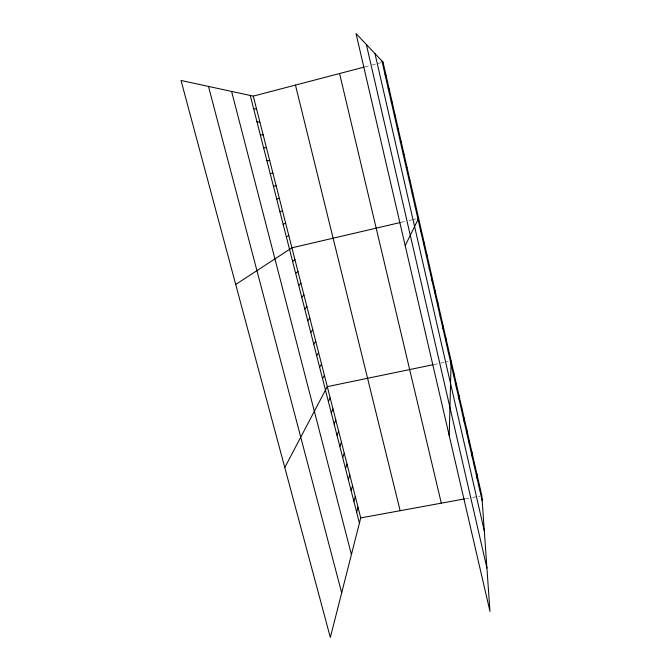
<?xml version="1.0" encoding="UTF-8"?>
<svg xmlns="http://www.w3.org/2000/svg" width="671" height="671" viewBox="0 0 671 671"><rect width="100%" height="100%" fill="white"/><g stroke="black" fill="none" stroke-linecap="round" stroke-linejoin="round"><path stroke-width="0.5" stroke-dasharray="3.35 2.52" d="M365.192 66.823L370.14 65.523M372.12 65.003L381.061 62.663M401.191 222.319L406.022 221.195M408.924 220.516L411.826 219.836M412.799 219.61L416.674 218.704M434.103 364.496L438.826 363.523M440.713 363.128L444.504 362.34M445.452 362.147L448.287 361.56M465.565 498.721L469.625 497.983M472.669 497.421L479.799 496.112"/><path stroke-width="1.01" d="M456.364 387.461L456.372 383.963M453.713 375.827L453.755 372.497M449.209 435.546L451.13 360.964M448.371 352.409L448.496 349.39M445.687 340.608L445.846 337.756M442.986 328.756L443.179 326.064M440.268 316.846L440.503 314.313M437.534 304.877L437.811 302.512M434.791 292.841L435.11 290.644M432.04 280.755L432.392 278.725M429.272 268.61L429.666 266.748M253.286 96.121L360.738 517.92L330.333 637.45L181.027 80.47L253.286 96.121L364.202 67.083M426.488 256.397L426.924 254.712M356.662 512.292L358.02 507.251M353.894 501.438L355.295 496.54M351.109 490.543L352.552 485.77M348.316 479.589L349.792 474.959M423.686 244.135L424.173 242.617M345.506 468.584L347.024 464.097M342.688 457.53L344.248 453.185M339.853 446.425L341.455 442.223M420.876 231.805L421.396 230.463M337.001 435.269L338.654 431.21M334.141 424.055L335.827 420.147M331.264 412.799L333.001 409.025M405.2 245.67L418.62 218.251M328.371 401.484L330.157 397.861M284.781 467.528L327.297 386.639L433.164 364.697M322.558 378.687L324.428 375.366M319.622 367.213L321.543 364.043M415.123 206.576L415.735 205.611M316.678 355.68L318.641 352.661M313.726 344.089L315.731 341.229M310.748 332.447L312.803 329.746M307.763 320.746L309.859 318.205M412.187 193.684L412.841 192.896M304.76 308.995L306.907 306.613M301.749 297.178L303.938 294.963M298.712 285.309L300.96 283.254M409.226 180.717L409.931 180.122M295.668 273.382L297.966 271.495M292.615 261.405L294.955 259.677M235.714 284.479L291.927 247.8L400.218 222.546M286.349 236.888L288.798 235.504M406.257 167.683L407.003 167.28M283.154 224.357L285.645 223.149M279.941 211.759L282.483 210.728M276.704 199.102L279.304 198.247M403.271 154.59L404.068 154.372M273.458 186.379L276.108 185.708M360.738 517.92L464.55 498.905M270.195 173.588L272.896 173.101M266.907 160.73L269.675 160.436M263.611 147.813L266.429 147.704M400.268 141.422L401.107 141.405M260.298 134.829L263.166 134.905M256.968 121.778L259.895 122.047M253.613 108.652L256.599 109.121M397.249 128.186L398.138 128.362M394.221 114.875L395.152 115.253M391.168 101.506L392.149 102.084M388.106 88.052L389.13 88.84M385.02 74.54L386.102 75.521M208.488 86.416L341.682 592.837M231.596 91.424L351.419 554.54M250.249 95.467L359.421 523.095M295.458 85.083L400.142 510.698M339.568 73.533L441.308 503.166M366.349 44.471L486.928 568.06M381.925 60.952L482.189 500.717M374.988 53.605L484.319 531.013M479.346 484.798L479.664 489.629M476.838 473.801L477.123 478.49M474.322 462.755L474.573 467.301M471.797 451.658L472.007 456.062M469.255 440.512L469.432 444.764M466.706 429.306L466.84 433.407M464.139 418.05L464.24 422M461.564 406.743L461.631 410.543M458.972 395.378L459.006 399.027M383.049 62.143L356.033 33.55L489.973 611.415L481.837 495.743L383.049 62.143"/></g></svg>
